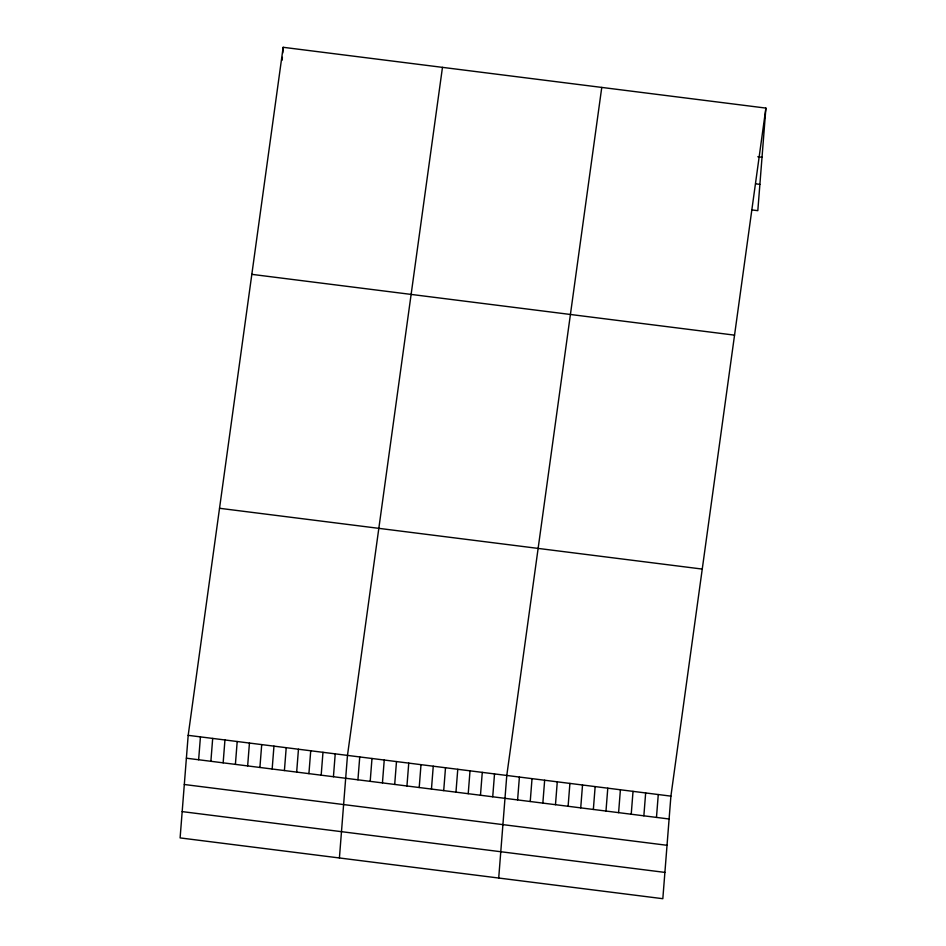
<?xml version="1.0" encoding="UTF-8"?>
<svg xmlns="http://www.w3.org/2000/svg" width="946" height="946" viewBox="0 0 946 946"><rect width="100%" height="100%" fill="white"/><g stroke="black" fill="none" stroke-linecap="round" stroke-linejoin="round"><path stroke-width="1.42" d="M188.183 735.338L180.107 837.908L662.827 898.7L670.903 796.13L765.893 108.092L283.173 47.3L188.183 735.338L670.903 796.13M198.636 759.744L200.434 736.875M210.887 761.293L212.684 738.424M223.15 762.831L224.947 739.961M282.156 60.166L282.381 57.304M282.724 53.023L283.173 47.3M235.4 764.38L237.198 741.51M247.651 765.917L249.448 743.048M259.902 767.466L261.711 744.597M272.164 769.003L273.962 746.134M284.415 770.552L286.212 747.683M296.666 772.09L298.463 749.22M308.916 773.639L310.726 750.769M321.179 775.176L322.976 752.307M333.43 776.725L335.227 753.856M339.413 857.963L347.478 755.393L442.468 67.367M357.931 779.811L359.74 756.942M370.193 781.349L371.991 758.479M382.444 782.898L384.242 760.028M394.695 784.435L396.492 761.565M406.946 785.984L408.755 763.115M419.208 787.521L421.005 764.652M431.459 789.07L433.256 766.201M443.709 790.608L445.507 767.738M455.96 792.157L457.769 769.287M468.223 793.694L470.02 770.824M480.473 795.243L482.271 772.374M492.724 796.78L494.522 773.911M498.708 878.03L506.784 775.46L601.762 87.422M517.604 799.914L519.401 777.044M530.233 801.51L532.03 778.641M542.85 803.095L544.66 780.225M555.479 804.691L557.277 781.822M568.108 806.276L569.906 783.406M580.726 807.872L582.523 785.003M593.355 809.457L595.152 786.587M605.984 811.053L607.781 788.184M618.601 812.638L620.399 789.768M631.23 814.234L633.028 791.364M643.859 815.819L645.657 792.949M656.477 817.415L658.274 794.534M765.893 108.092L757.817 210.662L752.2 209.965M757.817 156.74L762.015 157.273M755.677 183.831L759.886 184.364M251.825 274.352L734.545 335.144M219.531 508.286L702.251 569.078M186.386 758.207L669.106 819M184.316 784.506L667.036 845.298M182.176 811.609L664.896 872.401"/></g></svg>
